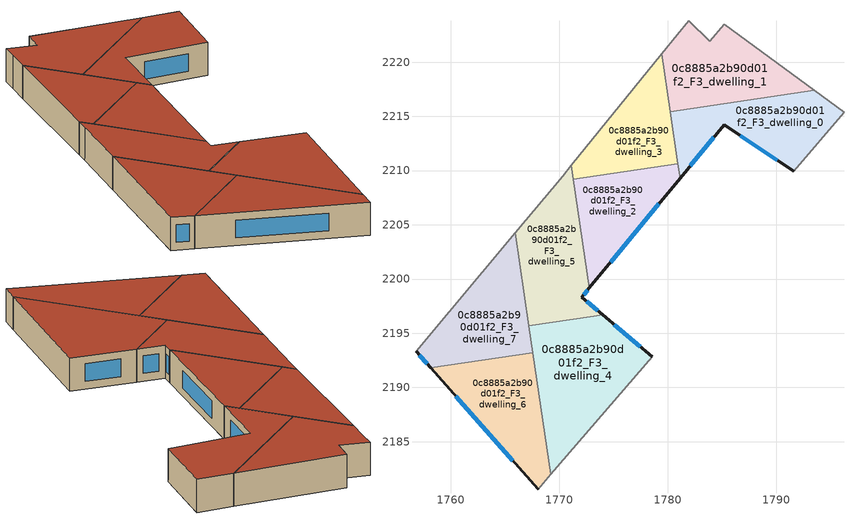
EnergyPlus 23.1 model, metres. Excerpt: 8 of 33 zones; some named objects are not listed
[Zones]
0c8885a2b90d01f2_F3_dwelling_0
 floor to 0c8885a2b90d01f2_F2_dwelling_0 (EU_floor_Construction): 1796.24,2215.38 1791.59,2209.95 1785.19,2214.2 1781.13,2209.3 1780.23,2215.43 1793.5,2217.39 z9
 wall outside (EU_wall_Construction): 1781.13,2209.3 1785.19,2214.2 1791.59,2209.95 z9:12
 wall to 0c8885a2b90d01f2_F3_dwelling_1 (EU_wall_Construction): 1793.5,2217.39 1780.23,2215.43 z9:12
 wall adiabatic (EU_wall_Construction): 1791.59,2209.95 1796.24,2215.38 1793.5,2217.39 z9:12
 wall to 0c8885a2b90d01f2_F3_dwelling_3 (EU_wall_Construction): 1780.23,2215.43 1780.93,2210.65 z9:12
 wall to 0c8885a2b90d01f2_F3_dwelling_2 (EU_wall_Construction): 1780.94,2210.65 1781.13,2209.3 z9:12
 window (EU_Window_Construction): 1782.09,2210.45 1784.24,2213.05 / 1786.69,2213.2 1790.09,2210.95 z9.7:11.3
 roof outside (EU_roof_Construction): 1791.59,2209.95 1796.24,2215.38 1793.5,2217.39 1780.23,2215.43 1781.13,2209.3 1785.19,2214.2 z12
0c8885a2b90d01f2_F3_dwelling_1
 floor to 0c8885a2b90d01f2_F2_dwelling_1 (EU_floor_Construction): 1793.5,2217.39 1780.23,2215.43 1779.44,2220.78 1780.86,2222.54 1781.92,2223.84 1783.84,2221.92 1785.21,2223.48 z9
 wall adiabatic (EU_wall_Construction): 1793.5,2217.39 1785.21,2223.48 1783.84,2221.92 1781.92,2223.84 1780.86,2222.54 1779.44,2220.78 z9:12
 wall to 0c8885a2b90d01f2_F3_dwelling_3 (EU_wall_Construction): 1779.44,2220.78 1780.23,2215.43 z9:12
 roof outside (EU_roof_Construction): 1793.5,2217.39 1785.21,2223.48 1783.84,2221.92 1781.92,2223.84 1780.86,2222.54 1779.44,2220.78 1780.23,2215.43 z12
0c8885a2b90d01f2_F3_dwelling_2
 floor to 0c8885a2b90d01f2_F2_dwelling_2 (EU_floor_Construction): 1780.93,2210.65 1781.13,2209.3 1772.77,2199.18 1771.28,2209.22 z9
 wall outside (EU_wall_Construction): 1772.77,2199.18 1781.13,2209.3 z9:12
 wall to 0c8885a2b90d01f2_F3_dwelling_3 (EU_wall_Construction): 1780.93,2210.65 1771.28,2209.22 z9:12
 wall to 0c8885a2b90d01f2_F3_dwelling_5 (EU_wall_Construction): 1771.28,2209.22 1772.77,2199.18 z9:12
 window (EU_Window_Construction): 1774.73,2201.56 1779.17,2206.92 z9.7:11.3
 roof outside (EU_roof_Construction): 1772.77,2199.18 1781.13,2209.3 1780.93,2210.65 1771.28,2209.22 z12
0c8885a2b90d01f2_F3_dwelling_3
 floor to 0c8885a2b90d01f2_F2_dwelling_3 (EU_floor_Construction): 1779.44,2220.78 1780.93,2210.65 1771.28,2209.22 1771.1,2210.48 z9
 wall adiabatic (EU_wall_Construction): 1779.44,2220.78 1771.1,2210.48 z9:12
 wall to 0c8885a2b90d01f2_F3_dwelling_5 (EU_wall_Construction): 1771.1,2210.48 1771.28,2209.22 z9:12
 roof outside (EU_roof_Construction): 1780.93,2210.65 1779.44,2220.78 1771.1,2210.48 1771.28,2209.22 z12
0c8885a2b90d01f2_F3_dwelling_4
 floor to 0c8885a2b90d01f2_F2_dwelling_4 (EU_floor_Construction): 1778.54,2192.84 1769.22,2181.98 1767.2,2195.69 1773.15,2196.57 1774.01,2196.69 z9
 wall outside (EU_wall_Construction): 1778.54,2192.84 1774.01,2196.69 z9:12
 wall adiabatic (EU_wall_Construction): 1769.22,2181.98 1778.54,2192.84 z9:12
 wall to 0c8885a2b90d01f2_F3_dwelling_6 (EU_wall_Construction): 1767.56,2193.2 1769.22,2181.98 z9:12
 wall to 0c8885a2b90d01f2_F3_dwelling_5 (EU_wall_Construction): 1774.01,2196.69 1773.15,2196.57 1767.2,2195.69 z9:12
 wall to 0c8885a2b90d01f2_F3_dwelling_7 (EU_wall_Construction): 1767.2,2195.69 1767.56,2193.2 z9:12
 window (EU_Window_Construction): 1777.48,2193.74 1775.07,2195.79 z9.7:11.3
 roof outside (EU_roof_Construction): 1769.22,2181.98 1778.54,2192.84 1774.01,2196.69 1773.15,2196.57 1767.2,2195.69 z12
0c8885a2b90d01f2_F3_dwelling_5
 floor to 0c8885a2b90d01f2_F2_dwelling_5 (EU_floor_Construction): 1771.1,2210.48 1772.77,2199.18 1772.07,2198.34 1774.01,2196.69 1767.2,2195.69 1765.93,2204.27 1770.29,2209.48 z9
 wall outside (EU_wall_Construction): 1774.01,2196.69 1772.07,2198.34 1772.77,2199.18 z9:12
 wall adiabatic (EU_wall_Construction): 1771.1,2210.48 1770.29,2209.48 1765.93,2204.27 z9:12
 wall to 0c8885a2b90d01f2_F3_dwelling_7 (EU_wall_Construction): 1765.93,2204.27 1767.2,2195.69 z9:12
 window (EU_Window_Construction): 1772.23,2198.54 1772.6,2198.98 / 1773.55,2197.08 1772.52,2197.95 z9.7:11.3
 roof outside (EU_roof_Construction): 1774.01,2196.69 1772.07,2198.34 1772.77,2199.18 1771.1,2210.48 1770.29,2209.48 1765.93,2204.27 1767.2,2195.69 z12
0c8885a2b90d01f2_F3_dwelling_6
 floor to 0c8885a2b90d01f2_F2_dwelling_6 (EU_floor_Construction): 1767.56,2193.2 1769.22,2181.98 1768.03,2180.59 1758.12,2191.81 z9
 wall outside (EU_wall_Construction): 1758.12,2191.81 1768.03,2180.59 z9:12
 wall adiabatic (EU_wall_Construction): 1768.03,2180.59 1769.22,2181.98 z9:12
 wall to 0c8885a2b90d01f2_F3_dwelling_7 (EU_wall_Construction): 1767.56,2193.2 1758.12,2191.81 z9:12
 window (EU_Window_Construction): 1760.45,2189.18 1765.7,2183.23 z9.7:11.3
 roof outside (EU_roof_Construction): 1768.03,2180.59 1769.22,2181.98 1767.56,2193.2 1758.12,2191.81 z12
0c8885a2b90d01f2_F3_dwelling_7
 floor to 0c8885a2b90d01f2_F2_dwelling_7 (EU_floor_Construction): 1765.93,2204.27 1767.56,2193.2 1758.12,2191.81 1756.78,2193.34 z9
 wall outside (EU_wall_Construction): 1756.78,2193.34 1758.12,2191.81 z9:12
 wall adiabatic (EU_wall_Construction): 1765.93,2204.27 1756.78,2193.34 z9:12
 window (EU_Window_Construction): 1757.09,2192.98 1757.81,2192.17 z9.7:11.3
 roof outside (EU_roof_Construction): 1767.56,2193.2 1765.93,2204.27 1756.78,2193.34 1758.12,2191.81 z12
[Building]
EU S2 Campaign: North Axis=0; Terrain=City; Solar Distribution=FullExterior
[Site:Location]
Budapest.Ferenc.Liszt.Intl.AP: Latitude=47.437; Longitude=19.256; Time Zone=1; Elevation=185
[SizingPeriod:WeatherFileDays]
AnnualSizingPeriod: Begin Month=1; Begin Day of Month=1; End Month=12; End Day of Month=31; Day of Week for Start Day=Monday; Use Weather File Daylight Saving Period=No; Use Weather File Rain and Snow Indicators=No
[MATERIAL]
EU_InternalMass_Material: Roughness=MediumRough; Thickness=0.1; Conductivity=1; Density=1800; Specific Heat=900; Thermal Absorptance=0.9; Solar Absorptance=0.7; Visible Absorptance=0.7
[MATERIAL:NOMASS] Roughness=MediumRough; Thermal Absorptance=0.9; Solar Absorptance=0.7; Visible Absorptance=0.7
Name | Thermal Resistance
EU_wall_NoMass | 0.832559
EU_roof_NoMass | 1.39638
EU_floor_NoMass | 0.872794
[WINDOWMATERIAL:SIMPLEGLAZINGSYSTEM]
EU_Window_SimpleGlazing: UFactor=2.79869; Solar Heat Gain Coefficient=0.75; Visible Transmittance=0.75
[CONSTRUCTION]
EU_wall_Construction: EU_wall_NoMass
EU_roof_Construction: EU_roof_NoMass
EU_floor_Construction: EU_floor_NoMass
EU_Window_Construction: EU_Window_SimpleGlazing
EU_InternalMass_Construction: EU_InternalMass_Material
[ZONE] Type=1; Multiplier=1; Ceiling Height=autocalculate; Floor Area=autocalculate; Part of Total Floor Area=Yes
Name | Volume
0c8885a2b90d01f2_F3_dwelling_0 | 203.081
0c8885a2b90d01f2_F3_dwelling_1; 0c8885a2b90d01f2_F3_dwelling_6 | 203.041
0c8885a2b90d01f2_F3_dwelling_2 | 168.504
0c8885a2b90d01f2_F3_dwelling_3 | 168.543
0c8885a2b90d01f2_F3_dwelling_4 | 270.846
0c8885a2b90d01f2_F3_dwelling_5 | 204.322
0c8885a2b90d01f2_F3_dwelling_7 | 203.065
[INTERNALMASS] Construction=EU_InternalMass_Construction
Name | Zone or ZoneList | Surface Area
0c8885a2b90d01f2_F3_dwelling_0_EU_InternalMass | 0c8885a2b90d01f2_F3_dwelling_0 | 67.6937
0c8885a2b90d01f2_F3_dwelling_1_EU_InternalMass | 0c8885a2b90d01f2_F3_dwelling_1 | 67.6803
0c8885a2b90d01f2_F3_dwelling_2_EU_InternalMass | 0c8885a2b90d01f2_F3_dwelling_2 | 56.1678
0c8885a2b90d01f2_F3_dwelling_3_EU_InternalMass | 0c8885a2b90d01f2_F3_dwelling_3 | 56.1811
0c8885a2b90d01f2_F3_dwelling_4_EU_InternalMass | 0c8885a2b90d01f2_F3_dwelling_4 | 90.291
0c8885a2b90d01f2_F3_dwelling_5_EU_InternalMass | 0c8885a2b90d01f2_F3_dwelling_5 | 68.1067
0c8885a2b90d01f2_F3_dwelling_6_EU_InternalMass | 0c8885a2b90d01f2_F3_dwelling_6 | 67.6802
0c8885a2b90d01f2_F3_dwelling_7_EU_InternalMass | 0c8885a2b90d01f2_F3_dwelling_7 | 67.6885
[OTHEREQUIPMENT] Fuel Type=Electricity; Design Level Calculation Method=Watts/Area; Power per Zone Floor Area=1; Fraction Latent=0; Fraction Radiant=0; Fraction Lost=0; Carbon Dioxide Generation Rate=0; EndUse Subcategory=EU_Step8_InternalGains
Name | Zone or ZoneList or Space or SpaceList | Schedule
EU_Step8_InternalGain_0c8885a2b90d01f2_F3_dwelling_0_f000 | 0c8885a2b90d01f2_F3_dwelling_0 | EU_Step8_GainSchedule_0c8885a2b90d01f2_F3_dwelling_0_f000
EU_Step8_InternalGain_0c8885a2b90d01f2_F3_dwelling_1_f000 | 0c8885a2b90d01f2_F3_dwelling_1 | EU_Step8_GainSchedule_0c8885a2b90d01f2_F3_dwelling_1_f000
EU_Step8_InternalGain_0c8885a2b90d01f2_F3_dwelling_2_f000 | 0c8885a2b90d01f2_F3_dwelling_2 | EU_Step8_GainSchedule_0c8885a2b90d01f2_F3_dwelling_2_f000
EU_Step8_InternalGain_0c8885a2b90d01f2_F3_dwelling_3_f000 | 0c8885a2b90d01f2_F3_dwelling_3 | EU_Step8_GainSchedule_0c8885a2b90d01f2_F3_dwelling_3_f000
EU_Step8_InternalGain_0c8885a2b90d01f2_F3_dwelling_4_f000 | 0c8885a2b90d01f2_F3_dwelling_4 | EU_Step8_GainSchedule_0c8885a2b90d01f2_F3_dwelling_4_f000
EU_Step8_InternalGain_0c8885a2b90d01f2_F3_dwelling_5_f000 | 0c8885a2b90d01f2_F3_dwelling_5 | EU_Step8_GainSchedule_0c8885a2b90d01f2_F3_dwelling_5_f000
EU_Step8_InternalGain_0c8885a2b90d01f2_F3_dwelling_6_f000 | 0c8885a2b90d01f2_F3_dwelling_6 | EU_Step8_GainSchedule_0c8885a2b90d01f2_F3_dwelling_6_f000
EU_Step8_InternalGain_0c8885a2b90d01f2_F3_dwelling_7_f000 | 0c8885a2b90d01f2_F3_dwelling_7 | EU_Step8_GainSchedule_0c8885a2b90d01f2_F3_dwelling_7_f000
[ZONEVENTILATION:DESIGNFLOWRATE] Schedule=EU_AlwaysOn; Design Flow Rate Calculation Method=AirChanges/Hour; Air Changes per Hour=0.475469; Ventilation Type=Natural; Fan Pressure Rise=0; Fan Total Efficiency=1; Constant Term Coefficient=1; Temperature Term Coefficient=0; Velocity Term Coefficient=0; Velocity Squared Term Coefficient=0; Minimum Indoor Temperature=-100; Maximum Indoor Temperature=100; Delta Temperature=-100; Minimum Outdoor Temperature=-100; Maximum Outdoor Temperature=100; Maximum Wind Speed=40
Name | Zone or ZoneList or Space or SpaceList
EU_ConstantAir_0c8885a2b90d01f2_F3_dwelling_0 | 0c8885a2b90d01f2_F3_dwelling_0
EU_ConstantAir_0c8885a2b90d01f2_F3_dwelling_1 | 0c8885a2b90d01f2_F3_dwelling_1
EU_ConstantAir_0c8885a2b90d01f2_F3_dwelling_2 | 0c8885a2b90d01f2_F3_dwelling_2
EU_ConstantAir_0c8885a2b90d01f2_F3_dwelling_3 | 0c8885a2b90d01f2_F3_dwelling_3
EU_ConstantAir_0c8885a2b90d01f2_F3_dwelling_4 | 0c8885a2b90d01f2_F3_dwelling_4
EU_ConstantAir_0c8885a2b90d01f2_F3_dwelling_5 | 0c8885a2b90d01f2_F3_dwelling_5
EU_ConstantAir_0c8885a2b90d01f2_F3_dwelling_6 | 0c8885a2b90d01f2_F3_dwelling_6
EU_ConstantAir_0c8885a2b90d01f2_F3_dwelling_7 | 0c8885a2b90d01f2_F3_dwelling_7
[HVACTEMPLATE:ZONE:IDEALLOADSAIRSYSTEM] System Availability Schedule=EU_AlwaysOn; Maximum Heating Supply Air Temperature=50; Minimum Cooling Supply Air Temperature=13; Maximum Heating Supply Air Humidity Ratio=0.0156; Minimum Cooling Supply Air Humidity Ratio=0.0077; Heating Limit=NoLimit; Cooling Limit=NoLimit; Heating Availability Schedule=EU_AlwaysOn; Cooling Availability Schedule=EU_CoolingOff; Dehumidification Control Type=ConstantSensibleHeatRatio; Cooling Sensible Heat Ratio=0.7; Dehumidification Setpoint=60; Humidification Control Type=None; Humidification Setpoint=30; Outdoor Air Method=None; Outdoor Air Flow Rate per Person=0.00944; Outdoor Air Flow Rate per Zone Floor Area=0; Outdoor Air Flow Rate per Zone=0; Demand Controlled Ventilation Type=None; Outdoor Air Economizer Type=NoEconomizer; Heat Recovery Type=None; Sensible Heat Recovery Effectiveness=0.7; Latent Heat Recovery Effectiveness=0.65
Name | Template Thermostat
0c8885a2b90d01f2_F3_dwelling_0 | EU_HeatOnly_0c8885a2b90d01f2_F3_dwelling_0
0c8885a2b90d01f2_F3_dwelling_1 | EU_HeatOnly_0c8885a2b90d01f2_F3_dwelling_1
0c8885a2b90d01f2_F3_dwelling_2 | EU_HeatOnly_0c8885a2b90d01f2_F3_dwelling_2
0c8885a2b90d01f2_F3_dwelling_3 | EU_HeatOnly_0c8885a2b90d01f2_F3_dwelling_3
0c8885a2b90d01f2_F3_dwelling_4 | EU_HeatOnly_0c8885a2b90d01f2_F3_dwelling_4
0c8885a2b90d01f2_F3_dwelling_5 | EU_HeatOnly_0c8885a2b90d01f2_F3_dwelling_5
0c8885a2b90d01f2_F3_dwelling_6 | EU_HeatOnly_0c8885a2b90d01f2_F3_dwelling_6
0c8885a2b90d01f2_F3_dwelling_7 | EU_HeatOnly_0c8885a2b90d01f2_F3_dwelling_7
[SIZING:ZONE] Zone Cooling Design Supply Air Temperature Input Method=SupplyAirTemperature; Zone Cooling Design Supply Air Temperature=13; Zone Heating Design Supply Air Temperature Input Method=SupplyAirTemperature; Zone Heating Design Supply Air Temperature=50; Zone Cooling Design Supply Air Humidity Ratio=0.008; Zone Heating Design Supply Air Humidity Ratio=0.008; Cooling Design Air Flow Method=DesignDay; Cooling Design Air Flow Rate=0; Cooling Minimum Air Flow per Zone Floor Area=0.000762; Cooling Minimum Air Flow=0; Cooling Minimum Air Flow Fraction=0.2; Heating Design Air Flow Method=DesignDay; Heating Design Air Flow Rate=0; Heating Maximum Air Flow per Zone Floor Area=0.002032; Heating Maximum Air Flow=0.141576; Heating Maximum Air Flow Fraction=0.3; Account for Dedicated Outdoor Air System=No; Dedicated Outdoor Air System Control Strategy=NeutralSupplyAir; Dedicated Outdoor Air Low Setpoint Temperature for Design=autosize; Dedicated Outdoor Air High Setpoint Temperature for Design=autosize; Zone Load Sizing Method=Sensible Load Only No Latent Load; Zone Latent Cooling Design Supply Air Humidity Ratio Input Method=HumidityRatioDifference; Zone Cooling Design Supply Air Humidity Ratio Difference=0.005; Zone Latent Heating Design Supply Air Humidity Ratio Input Method=HumidityRatioDifference; Zone Humidification Design Supply Air Humidity Ratio Difference=0.005
0c8885a2b90d01f2_F3_dwelling_0; 0c8885a2b90d01f2_F3_dwelling_1; 0c8885a2b90d01f2_F3_dwelling_2; 0c8885a2b90d01f2_F3_dwelling_3; 0c8885a2b90d01f2_F3_dwelling_4; 0c8885a2b90d01f2_F3_dwelling_5; 0c8885a2b90d01f2_F3_dwelling_6; 0c8885a2b90d01f2_F3_dwelling_7
[SCHEDULE:CONSTANT]
Name | Hourly Value
EU_AlwaysOn | 1
EU_CoolingOff | 0
[SCHEDULE:FILE] Column Number=1; Rows to Skip at Top=0; Number of Hours of Data=8760; Column Separator=Comma; Interpolate to Timestep=No; Minutes per Item=60; Adjust Schedule for Daylight Savings=Yes
Name | File
EU_Step8_GainSchedule_0c8885a2b90d01f2_F3_dwelling_0_f000 | ../../schedules/0c8885a2b90d01f2/0c8885a2b90d01f2_F3_dwelling_0_f000_gain.csv
EU_Step8_GainSchedule_0c8885a2b90d01f2_F3_dwelling_1_f000 | ../../schedules/0c8885a2b90d01f2/0c8885a2b90d01f2_F3_dwelling_1_f000_gain.csv
EU_Step8_GainSchedule_0c8885a2b90d01f2_F3_dwelling_2_f000 | ../../schedules/0c8885a2b90d01f2/0c8885a2b90d01f2_F3_dwelling_2_f000_gain.csv
EU_Step8_GainSchedule_0c8885a2b90d01f2_F3_dwelling_3_f000 | ../../schedules/0c8885a2b90d01f2/0c8885a2b90d01f2_F3_dwelling_3_f000_gain.csv
EU_Step8_GainSchedule_0c8885a2b90d01f2_F3_dwelling_4_f000 | ../../schedules/0c8885a2b90d01f2/0c8885a2b90d01f2_F3_dwelling_4_f000_gain.csv
EU_Step8_GainSchedule_0c8885a2b90d01f2_F3_dwelling_5_f000 | ../../schedules/0c8885a2b90d01f2/0c8885a2b90d01f2_F3_dwelling_5_f000_gain.csv
EU_Step8_GainSchedule_0c8885a2b90d01f2_F3_dwelling_6_f000 | ../../schedules/0c8885a2b90d01f2/0c8885a2b90d01f2_F3_dwelling_6_f000_gain.csv
EU_Step8_GainSchedule_0c8885a2b90d01f2_F3_dwelling_7_f000 | ../../schedules/0c8885a2b90d01f2/0c8885a2b90d01f2_F3_dwelling_7_f000_gain.csv
